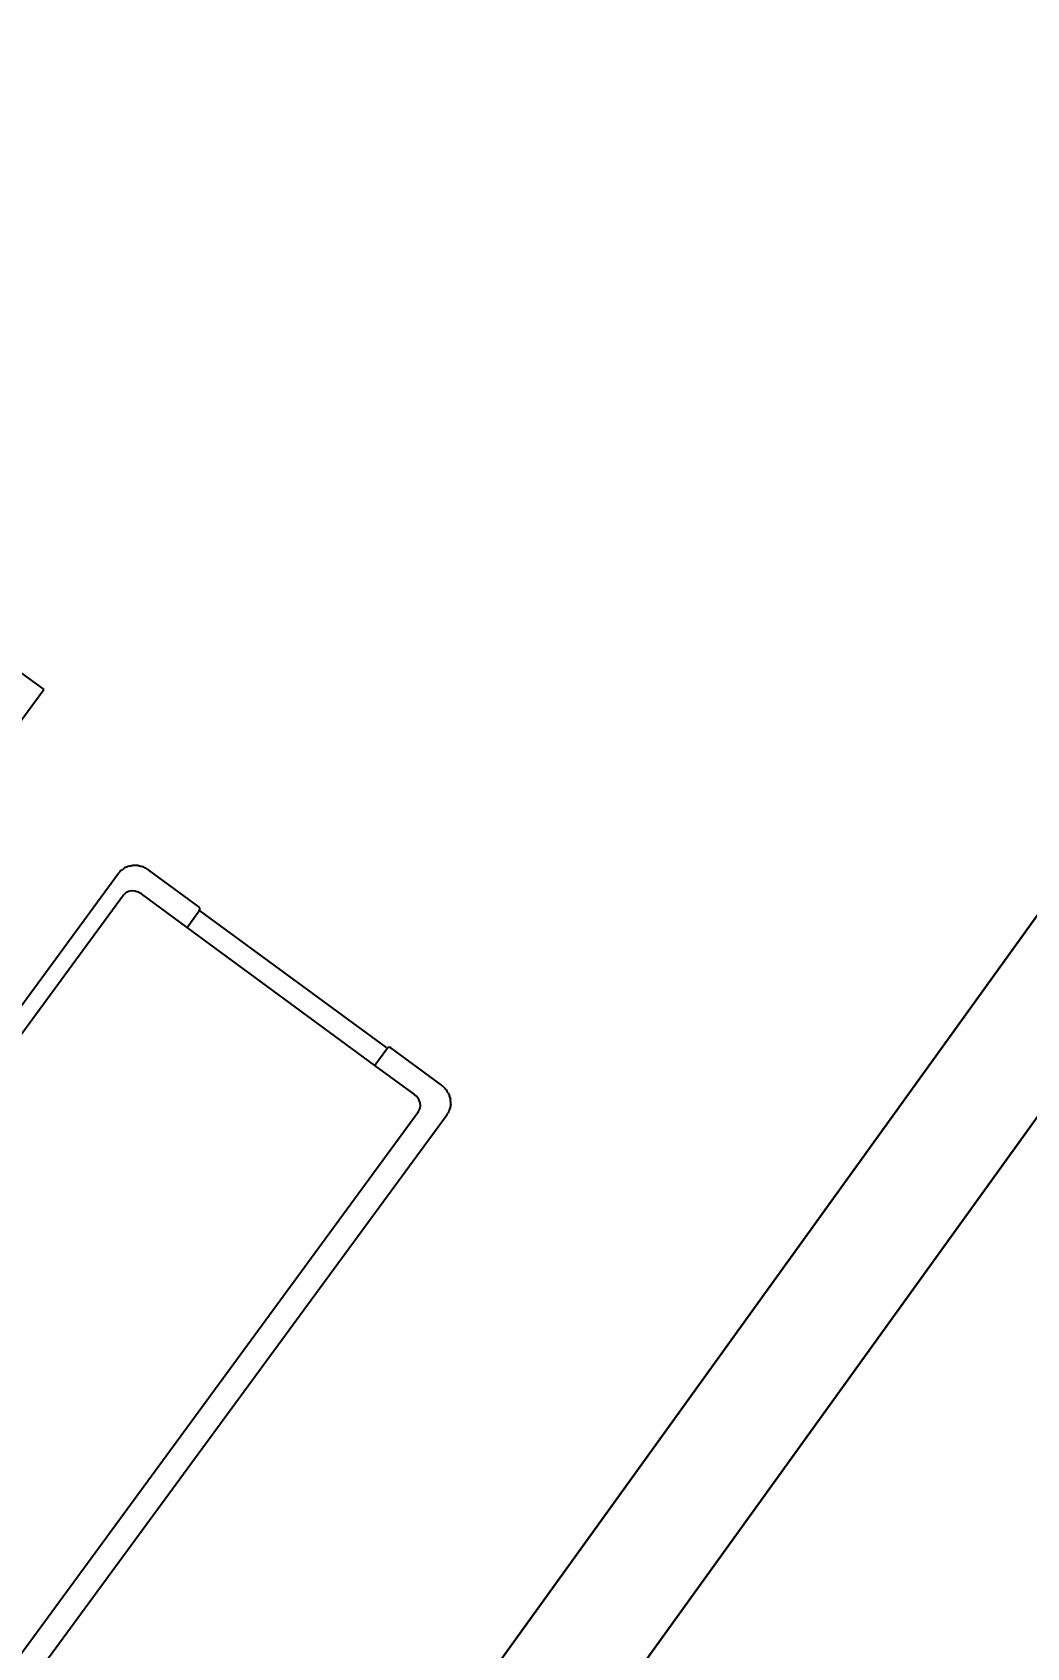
# Model space of a CAD drawing. Header units: metres. Extents: x 141303 to 146299, y 125960 to 127091.
# Drawn here: x 146023.177 to 146024.863, y 126152.316 to 126155.055 of the extents above; entities that cross this region are included whole.
import ezdxf

# ---------------------------------------------------------------- set-up
doc = ezdxf.new("R2010")
doc.units = ezdxf.units.M
doc.header["$MEASUREMENT"] = 0
for name, color, linetype in [('DIMENSION', 50, 'Continuous'), ('Edges', 7, 'Continuous'), ('FURNITURE', 6, 'Continuous')]:
    doc.layers.add(name, color=color, linetype=linetype)
doc.layers.add('NVMI_WALL', color=7, linetype='Continuous', lineweight=30)
doc.layers.add('PLINTH', color=80, linetype='Continuous', lineweight=30)
doc.styles.get("Standard").update_dxf_attribs({"font": 'arial.ttf'})
doc.dimstyles.get("Standard").update_dxf_attribs({"dimtxt": 0.18, "dimasz": 0.18, "dimexe": 0.18, "dimexo": 0.0625, "dimgap": 0.09, "dimtad": 0, "dimtih": 1, "dimtoh": 1, "dimdec": 4, "dimzin": 0, "dimdsep": 46, "dimtxsty": 'Standard', "dimcen": 0.09, "dimadec": 0, "dimazin": 0, "dimtfac": 1, "dimtdec": 4, "dimtofl": 0, "dimtmove": 0, "dimatfit": 3, "dimfxl": 1, "dimtolj": 1, "dimtzin": 0, "dimarcsym": 0})

# ---------------------------------------------------------------- blocks, each defined once
blk = doc.blocks.new('X-ray Table pl')
at = {"layer": 'Edges'}
for p, q in [((2829.5, 1029.5), (2829.5, 978.3)), ((1628.4, 978.3), (2829.5, 978.3)), ((1628.4, 677.6), (2644.9, 677.6)), ((2646.7, 677.5), (2644.9, 677.6)), ((2648.5, 677.4), (2646.7, 677.5)), ((2650.3, 677.2), (2648.5, 677.4)), ((2652, 676.8), (2650.3, 677.2)), ((2652, 676.8), (2653.7, 676.4)), ((2653.7, 676.4), (2655.5, 675.9)), ((2657.2, 675.3), (2655.5, 675.9)), ((2658.8, 674.6), (2657.2, 675.3)), ((2660.4, 673.8), (2658.8, 674.6)), ((2662, 672.9), (2660.4, 673.8)), ((2663.6, 671.9), (2662, 672.9)), ((2663.6, 671.9), (2665.1, 670.9)), ((2666.5, 669.8), (2665.1, 670.9)), ((2666.5, 669.8), (2667.9, 668.6)), ((2667.9, 668.6), (2669.3, 667.3)), ((2669.3, 667.3), (2670.6, 665.9)), ((2671.8, 664.5), (2670.6, 665.9)), ((2673, 663), (2671.8, 664.5)), ((2674, 661.5), (2673, 663)), ((2675.1, 659.9), (2674, 661.5)), ((2618.9, 647.5), (1621.4, 647.5)), ((2624.2, 646.7), (2618.9, 647.5)), ((2629.1, 644.3), (2624.2, 646.7)), ((2633.4, 640.4), (2629.1, 644.3)), ((2636.6, 635.4), (2633.4, 640.4)), ((2638.7, 629.5), (2636.6, 635.4)), ((2676, 658.3), (2675.1, 659.9)), ((2676.9, 656.6), (2676, 658.3)), ((2676.9, 656.6), (2677.7, 654.8)), ((2677.7, 654.8), (2678.4, 653)), ((2678.4, 653), (2679.1, 651.2)), ((2679.6, 649.4), (2679.1, 651.2)), ((2680.1, 647.5), (2679.6, 649.4)), ((2680.5, 645.6), (2680.1, 647.5)), ((2680.8, 643.6), (2680.5, 645.6)), ((2681, 641.7), (2680.8, 643.6)), ((2681.1, 639.8), (2681, 641.7)), ((2681.1, 639.8), (2681.2, 637.8)), ((2681.2, 526.9), (2681.2, 637.8)), ((2639.4, 623.2), (2638.7, 629.5)), ((2639.4, 522.4), (2639.4, 623.2)), ((2639.4, 522.4), (2675, 522.4)), ((2639.4, 107.7), (2639.4, 522.4)), ((2675.6, 522.4), (2675, 522.4)), ((2677.1, 522.4), (2675, 522.4)), ((2676.1, 522.1), (2675.6, 522.4)), ((2676.5, 521.8), (2676.1, 522.1)), ((2676.8, 521.3), (2676.5, 521.8)), ((2677, 520.8), (2676.8, 521.3)), ((2677.1, 520.2), (2677, 520.8)), ((2677.1, 522.4), (2678.1, 522.6)), ((2677.1, 110), (2677.1, 520.2)), ((2678.1, 522.6), (2679.1, 523.1)), ((2679.1, 523.1), (2680, 523.8)), ((2680, 523.8), (2680.6, 524.7)), ((2680.6, 524.7), (2681, 525.8)), ((2681, 525.8), (2681.2, 526.9)), ((2675, 107.7), (2639.4, 107.7)), ((2639.4, 20.8), (2639.4, 107.7)), ((2675.6, 107.8), (2675, 107.7)), ((2677.1, 107.7), (2675, 107.7)), ((2676.1, 108), (2675.6, 107.8)), ((2676.1, 108), (2676.5, 108.4)), ((2676.5, 108.4), (2676.8, 108.8)), ((2676.8, 108.8), (2677, 109.4)), ((2677.1, 110), (2677, 109.4)), ((2678.1, 107.6), (2677.1, 107.7)), ((2679.1, 107.1), (2678.1, 107.6)), ((2680, 106.4), (2679.1, 107.1)), ((2680.6, 105.5), (2680, 106.4)), ((2681, 104.4), (2680.6, 105.5)), ((2681.2, 103.2), (2681, 104.4)), ((2681.2, -7.6), (2681.2, 103.2)), ((2629.1, -0.3), (2633.4, 3.6)), ((2633.4, 3.6), (2636.6, 8.6)), ((2636.6, 8.6), (2638.7, 14.5)), ((2638.7, 14.5), (2639.4, 20.8)), ((735.3, -3.5), (2618.9, -3.5)), ((2618.9, -3.5), (2624.2, -2.7)), ((2624.2, -2.7), (2629.1, -0.3)), ((2676, -28.1), (2675.1, -29.7)), ((2676.9, -26.4), (2676, -28.1)), ((2676.9, -26.4), (2677.7, -24.6)), ((2677.7, -24.6), (2678.4, -22.9)), ((2678.4, -22.9), (2679.1, -21)), ((2679.6, -19.2), (2679.1, -21)), ((2680.1, -17.3), (2679.6, -19.2)), ((2680.5, -15.4), (2680.1, -17.3)), ((2680.8, -13.5), (2680.5, -15.4)), ((2681, -11.5), (2680.8, -13.5)), ((2681, -11.5), (2681.1, -9.6)), ((2681.1, -9.6), (2681.2, -7.6)), ((717.4, -47.4), (2644.9, -47.4)), ((2644.9, -47.4), (2646.7, -47.4)), ((2648.5, -47.2), (2646.7, -47.4)), ((2650.3, -47), (2648.5, -47.2)), ((2650.3, -47), (2652, -46.7)), ((2652, -46.7), (2653.7, -46.2)), ((2653.7, -46.2), (2655.5, -45.7)), ((2655.5, -45.7), (2657.2, -45.1)), ((2658.8, -44.4), (2657.2, -45.1)), ((2660.4, -43.6), (2658.8, -44.4)), ((2662, -42.7), (2660.4, -43.6)), ((2663.6, -41.8), (2662, -42.7)), ((2663.6, -41.8), (2665.1, -40.7)), ((2665.1, -40.7), (2666.5, -39.6)), ((2666.5, -39.6), (2667.9, -38.4)), ((2667.9, -38.4), (2669.3, -37.1)), ((2669.3, -37.1), (2670.6, -35.8)), ((2671.8, -34.4), (2670.6, -35.8)), ((2671.8, -34.4), (2673, -32.9)), ((2673, -32.9), (2674, -31.3)), ((2675.1, -29.7), (2674, -31.3))]:
    blk.add_line(p, q, dxfattribs=at)
blk = doc.blocks.new('*D335')
at = {"layer": 'Defpoints', "color": 0, "transparency": 16777216}
for p in [(146035.3857, 126167.7902), (146037.354, 126166.3715), (146018.4272, 126144.2621)]:
    blk.add_point(p, dxfattribs=at)
at = {"layer": 'DIMENSION', "color": 0, "lineweight": -2, "transparency": 16777216}
for p, q in [((146035.4364, 126167.7537), (146037.5, 126166.2663)), ((146037.2487, 126166.2255), (146029.0058, 126154.7894)), ((146020.5007, 126142.9895), (146028.7436, 126154.4256)), ((146018.4779, 126144.2256), (146020.5415, 126142.7382))]:
    blk.add_line(p, q, dxfattribs=at)
at = {"layer": 'DIMENSION', "color": 0, "transparency": 16777216}
for points in [[(146037.2244, 126166.243), (146037.2731, 126166.208), (146037.354, 126166.3715)], [(146020.4764, 126143.007), (146020.5251, 126142.9719), (146020.3955, 126142.8434)]]:
    blk.add_solid(points, dxfattribs=at)
at = {"layer": 'DIMENSION', "color": 0, "transparency": 16777216, "insert": (146028.8747, 126154.6075), "char_height": 0.18, "attachment_point": 5}
blk.add_mtext('\\A1;29.0028', dxfattribs=at)

msp = doc.modelspace()

# ---------------------------------------------------------------- linework, layer by layer
at = {"layer": 'NVMI_WALL'}
for p, q in [((146018.42724, 126144.26211), (146035.38572, 126167.7902)), ((146023.17663, 126151.19344), (146027.26967, 126156.87209)), ((146023.17663, 126151.19344), (146027.26967, 126156.87209)), ((146023.17663, 126151.19344), (146027.26967, 126156.87209))]:
    msp.add_line(p, q, dxfattribs=at)
at = {"layer": 'PLINTH'}
msp.add_line((146023.3031, 126151.02685), (146035.38572, 126167.7902), dxfattribs=at)

# ---------------------------------------------------------------- block references
at = {"layer": 'FURNITURE', "xscale": 0.000953198610244418, "yscale": 0.000953198610244418, "zscale": 0.000953198610244418, "rotation": 53.71713307338759}
msp.add_blockref('X-ray Table pl', (146022.35169, 126151.21452), dxfattribs=at)

# ---------------------------------------------------------------- dimensions: what is measured, and where the dimension line sits
at = {"layer": 'DIMENSION'}
dim = msp.add_aligned_dim(p1=(146018.42724, 126144.26211), p2=(146035.38572, 126167.7902), distance=-2.42625, dimstyle='Standard', dxfattribs=at)
dim.commit()
dim.dimension.update_dxf_attribs({"geometry": '*D335', "text_midpoint": (146028.87474, 126154.60748)})

doc.saveas('drawing.dxf')
